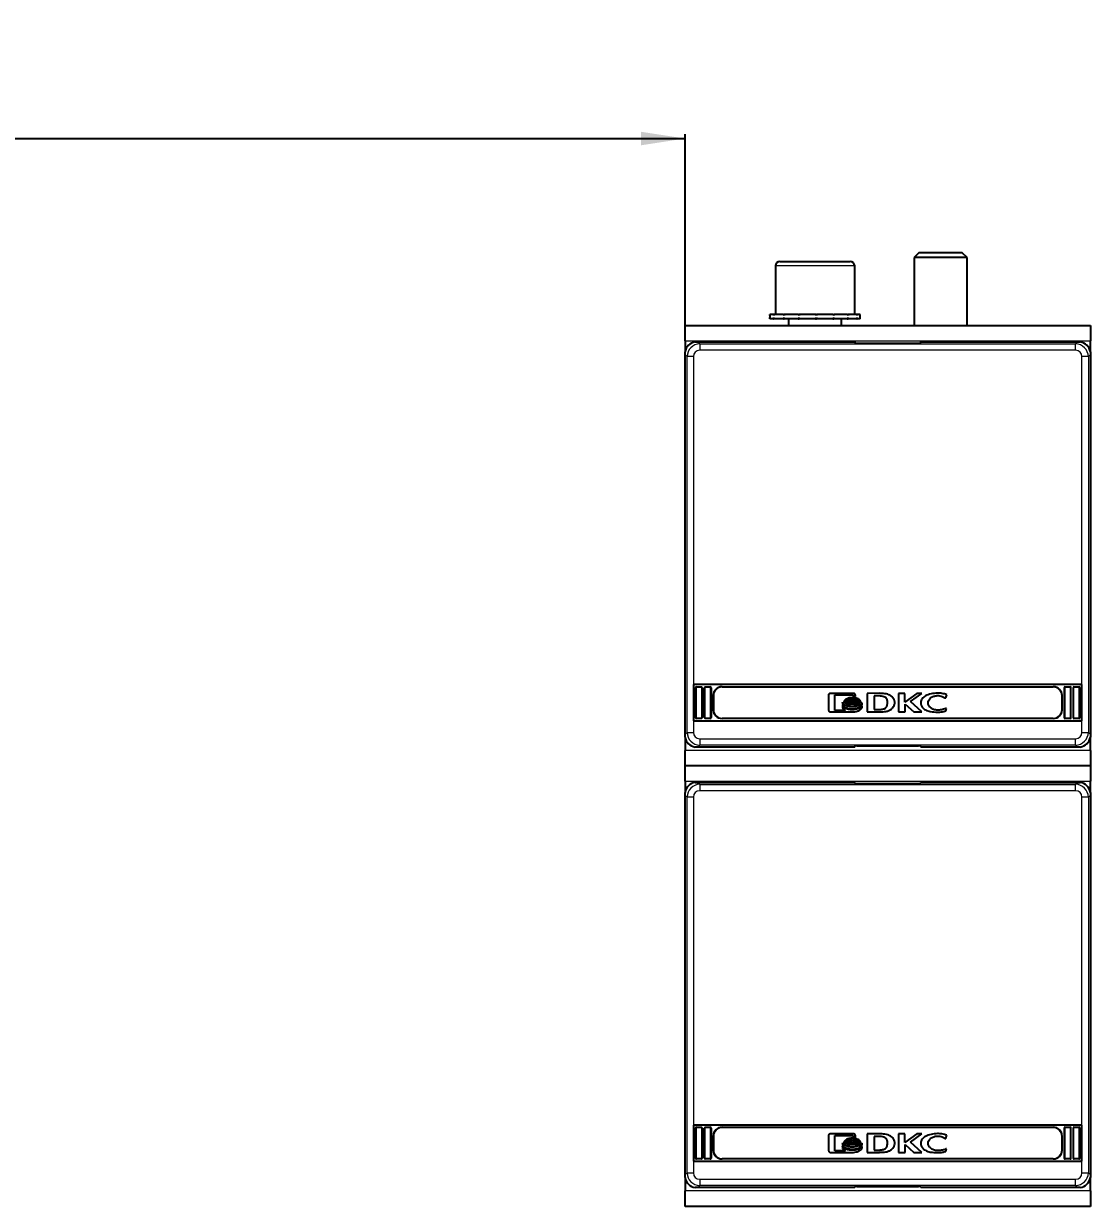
# Model space of a CAD drawing. Header units: millimetres. Extents: x 0 to 1915, y -257 to 598.
# Drawn here: x 421.3 to 663.4, y 289.4 to 557.9 of the extents above; entities that cross this region are included whole.
import ezdxf

# ---------------------------------------------------------------- set-up
doc = ezdxf.new("R2010")
doc.units = ezdxf.units.MM
doc.layers.add('FORMAT', color=7, linetype='Continuous')
doc.styles.add('SLDTEXTSTYLE0', font='TXT', dxfattribs={"width": 0.75})
doc.dimstyles.new('SLDDIMSTYLE0', dxfattribs={"dimtxt": 20, "dimasz": 10, "dimexe": 0, "dimexo": 0.0625, "dimgap": 5, "dimtad": 2, "dimdec": 1, "dimrnd": 1e-09, "dimzin": 12, "dimdsep": 46, "dimtxsty": 'SLDTEXTSTYLE0', "dimsah": 1, "dimcen": 0.09, "dimadec": 0, "dimazin": 3, "dimtfac": 1, "dimtofl": 0, "dimtmove": 0, "dimatfit": 3, "dimfxl": 0, "dimfrac": 2, "dimtolj": 1, "dimtzin": 12, "dimarcsym": 0})

# ---------------------------------------------------------------- blocks, each defined once
blk = doc.blocks.new('_D_2')
at = {"layer": 'FORMAT'}
for p, q in [((155.39, 489.4), (155.39, 532.81)), ((155.39, 531.81), (571.39, 531.81)), ((571.39, 489.4), (571.39, 532.81))]:
    blk.add_line(p, q, dxfattribs=at)
for points in [[(155.39, 531.81), (165.39, 530.27), (165.39, 533.34)], [(571.39, 531.81), (561.39, 533.34), (561.39, 530.27)]]:
    blk.add_solid(points, dxfattribs=at)
at = {"layer": 'FORMAT', "insert": (341.22, 557.59), "char_height": 20, "attachment_point": 1, "style": 'SLDTEXTSTYLE0'}
blk.add_mtext('416', dxfattribs=at)

msp = doc.modelspace()

# ---------------------------------------------------------------- linework, layer by layer
at = {"color": 7, "linetype": 'Continuous', "lineweight": 25}
for p, q in [((624.46, 505.89), (623.39, 504.82)), ((623.39, 504.82), (623.39, 489.39)), ((635.39, 504.82), (623.39, 504.82)), ((634.31, 505.89), (624.46, 505.89)), ((635.39, 504.82), (634.31, 505.89)), ((635.39, 489.39), (635.39, 504.82)), ((591.89, 502.89), (591.89, 491.89)), ((592.89, 503.89), (601.32, 503.89)), ((601.32, 503.89), (608.89, 503.89)), ((609.89, 491.89), (609.89, 502.89)), ((590.64, 491.89), (590.64, 490.89)), ((590.64, 491.89), (590.64, 491.64)), ((591.45, 491.89), (590.64, 491.89)), ((590.64, 491.89), (590.64, 491.89)), ((591.45, 491.89), (591.56, 491.89)), ((591.56, 491.89), (591.56, 491.64)), ((593.71, 491.89), (591.56, 491.89)), ((593.71, 491.89), (593.89, 491.89)), ((593.89, 491.89), (593.89, 491.64)), ((597.06, 491.89), (593.89, 491.89)), ((597.06, 491.89), (597.29, 491.89)), ((597.29, 491.89), (597.29, 491.64)), ((600.99, 491.89), (597.29, 491.89)), ((600.99, 491.89), (601.18, 491.89)), ((600.99, 491.89), (601.07, 491.89)), ((601.19, 491.89), (601.23, 491.89)), ((601.23, 491.89), (601.23, 491.64)), ((604.9, 491.89), (601.23, 491.89)), ((604.9, 491.89), (605.13, 491.89)), ((605.13, 491.89), (605.13, 491.64)), ((608.2, 491.89), (605.13, 491.89)), ((608.2, 491.89), (608.38, 491.89)), ((608.38, 491.89), (608.38, 491.64)), ((610.39, 491.89), (608.38, 491.89)), ((610.39, 491.89), (610.48, 491.89)), ((610.48, 491.89), (610.48, 491.64)), ((611.14, 491.89), (610.48, 491.89)), ((611.14, 490.89), (611.14, 491.89)), ((571.39, 485.89), (571.39, 489.39)), ((571.39, 489.39), (663.39, 489.39)), ((590.64, 490.89), (590.64, 491.14)), ((591.45, 490.89), (590.64, 490.89)), ((590.64, 490.89), (590.64, 490.89)), ((591.45, 490.89), (591.56, 490.89)), ((591.56, 490.89), (591.56, 491.14)), ((593.71, 490.89), (591.56, 490.89)), ((593.71, 490.89), (593.89, 490.89)), ((593.89, 490.89), (593.89, 491.14)), ((597.06, 490.89), (593.89, 490.89)), ((594.89, 490.89), (594.89, 489.39)), ((597.06, 490.89), (597.29, 490.89)), ((597.29, 490.89), (597.29, 491.14)), ((600.99, 490.89), (597.29, 490.89)), ((600.99, 490.89), (601.15, 490.89)), ((601.15, 490.89), (601.23, 490.89)), ((601.23, 490.89), (601.23, 491.14)), ((604.9, 490.89), (601.23, 490.89)), ((604.9, 490.89), (605.13, 490.89)), ((605.13, 490.89), (605.13, 491.14)), ((608.2, 490.89), (605.13, 490.89)), ((606.89, 489.39), (606.89, 490.89)), ((608.2, 490.89), (608.38, 490.89)), ((608.38, 490.89), (608.38, 491.14)), ((610.39, 490.89), (608.38, 490.89)), ((610.39, 490.89), (610.48, 490.89)), ((610.48, 490.89), (610.48, 491.14)), ((611.14, 490.89), (610.48, 490.89)), ((663.39, 489.39), (663.39, 485.89)), ((571.39, 485.89), (571.39, 483.37)), ((571.39, 482.74), (571.39, 483.37)), ((573.66, 485.64), (574.28, 485.64)), ((574.28, 485.64), (609.89, 485.64)), ((609.89, 485.64), (609.89, 485.51)), ((610.39, 485.37), (624.39, 485.37)), ((624.89, 485.51), (624.89, 485.64)), ((624.89, 485.64), (660.49, 485.64)), ((660.49, 485.64), (661.11, 485.64)), ((663.39, 483.37), (663.39, 485.89)), ((663.39, 483.37), (663.39, 482.74)), ((571.39, 396.54), (571.39, 482.74)), ((663.39, 482.74), (663.39, 396.54)), ((661.48, 407.84), (573.29, 407.84)), ((573.29, 407.84), (573.29, 399.64)), ((573.79, 400.34), (573.79, 407.14)), ((573.99, 407.34), (575.09, 407.34)), ((575.29, 407.14), (575.29, 400.34)), ((575.79, 400.34), (575.79, 407.14)), ((575.99, 407.34), (577.09, 407.34)), ((577.29, 407.14), (577.29, 400.34)), ((579.79, 407.34), (654.98, 407.34)), ((609.64, 405.84), (604.39, 405.84)), ((605.37, 405.51), (609.54, 405.51)), ((605.37, 401.97), (605.37, 405.51)), ((609.54, 405.51), (609.54, 405.12)), ((615.53, 405.86), (612.7, 405.84)), ((612.7, 405.84), (612.7, 401.64)), ((621.3, 405.84), (619.81, 405.84)), ((619.81, 405.84), (619.81, 401.64)), ((621.3, 403.87), (621.3, 405.84)), ((623.97, 405.84), (621.3, 403.87)), ((622.56, 403.98), (625.1, 405.84)), ((625.1, 405.84), (623.97, 405.84)), ((630.56, 404.82), (630.81, 405.55)), ((657.48, 407.14), (657.48, 400.34)), ((657.68, 407.34), (658.78, 407.34)), ((658.98, 400.34), (658.98, 407.14)), ((659.48, 407.14), (659.48, 400.34)), ((659.68, 407.34), (660.78, 407.34)), ((660.98, 400.34), (660.98, 407.14)), ((661.48, 399.64), (661.48, 407.84)), ((577.79, 402.14), (577.79, 405.34)), ((603.96, 405.4), (603.96, 402.08)), ((607.11, 403.83), (607.11, 403.38)), ((607.11, 403.11), (607.11, 402.65)), ((609.54, 405.12), (610.07, 405.12)), ((610.07, 405.12), (610.07, 405.4)), ((611.56, 403.27), (611.56, 403.72)), ((611.56, 402.54), (611.56, 403.01)), ((615.32, 405.28), (614.28, 405.26)), ((614.28, 405.26), (614.28, 402.16)), ((621.32, 403.41), (623.33, 401.64)), ((621.32, 401.64), (621.32, 403.41)), ((625.16, 401.64), (622.56, 403.98)), ((630.37, 404.82), (630.56, 404.82)), ((656.98, 402.14), (656.98, 405.34)), ((575.09, 400.14), (573.99, 400.14)), ((577.09, 400.14), (575.99, 400.14)), ((654.98, 400.14), (579.79, 400.14)), ((604.39, 401.64), (609.64, 401.64)), ((607.83, 401.96), (605.37, 401.97)), ((612.7, 401.64), (615.39, 401.65)), ((614.28, 402.16), (615.23, 402.18)), ((615.39, 401.65), (615.4, 401.65)), ((615.4, 401.65), (615.42, 401.65)), ((619.81, 401.64), (621.32, 401.64)), ((623.33, 401.64), (625.16, 401.64)), ((630.55, 401.88), (630.73, 402.42)), ((630.73, 402.42), (630.58, 402.42)), ((658.78, 400.14), (657.68, 400.14)), ((660.78, 400.14), (659.68, 400.14)), ((573.29, 399.64), (661.48, 399.64)), ((571.39, 395.92), (571.39, 396.54)), ((571.39, 395.92), (571.39, 392.89)), ((663.39, 396.54), (663.39, 395.92)), ((663.39, 392.89), (663.39, 395.92)), ((571.39, 389.39), (571.39, 392.89)), ((574.28, 393.64), (573.66, 393.64)), ((609.89, 393.64), (574.28, 393.64)), ((609.89, 393.64), (609.89, 393.78)), ((610.39, 393.91), (624.39, 393.91)), ((624.89, 393.78), (624.89, 393.64)), ((660.49, 393.64), (624.89, 393.64)), ((661.11, 393.64), (660.49, 393.64)), ((663.39, 392.89), (663.39, 389.39)), ((663.39, 389.39), (571.39, 389.39)), ((571.39, 385.89), (571.39, 389.39)), ((663.39, 389.39), (663.39, 385.89)), ((571.39, 385.89), (571.39, 383.37)), ((573.66, 385.64), (574.28, 385.64)), ((574.28, 385.64), (609.89, 385.64)), ((609.89, 385.64), (609.89, 385.51)), ((610.39, 385.37), (624.39, 385.37)), ((624.89, 385.51), (624.89, 385.64)), ((624.89, 385.64), (660.49, 385.64)), ((660.49, 385.64), (661.11, 385.64)), ((663.39, 383.37), (663.39, 385.89)), ((571.39, 382.74), (571.39, 383.37)), ((571.39, 296.54), (571.39, 382.74)), ((663.39, 383.37), (663.39, 382.74)), ((663.39, 382.74), (663.39, 296.54)), ((661.48, 307.84), (573.29, 307.84)), ((573.29, 307.84), (573.29, 299.64)), ((573.79, 300.34), (573.79, 307.14)), ((573.99, 307.34), (575.09, 307.34)), ((575.29, 307.14), (575.29, 300.34)), ((575.79, 300.34), (575.79, 307.14)), ((575.99, 307.34), (577.09, 307.34)), ((577.29, 307.14), (577.29, 300.34)), ((579.79, 307.34), (654.98, 307.34)), ((657.48, 307.14), (657.48, 300.34)), ((657.68, 307.34), (658.78, 307.34)), ((658.98, 300.34), (658.98, 307.14)), ((659.48, 307.14), (659.48, 300.34)), ((659.68, 307.34), (660.78, 307.34)), ((660.98, 300.34), (660.98, 307.14)), ((661.48, 299.64), (661.48, 307.84)), ((577.79, 302.14), (577.79, 305.34)), ((603.96, 305.4), (603.96, 302.08)), ((609.64, 305.84), (604.39, 305.84)), ((605.37, 305.51), (609.54, 305.51)), ((605.37, 301.97), (605.37, 305.51)), ((607.11, 303.83), (607.11, 303.38)), ((609.54, 305.51), (609.54, 305.12)), ((609.54, 305.12), (610.07, 305.12)), ((610.07, 305.12), (610.07, 305.4)), ((611.56, 303.27), (611.56, 303.72)), ((615.53, 305.86), (612.7, 305.84)), ((612.7, 305.84), (612.7, 301.64)), ((615.32, 305.28), (614.28, 305.26)), ((614.28, 305.26), (614.28, 302.16)), ((619.81, 305.84), (619.81, 301.64)), ((621.3, 305.84), (619.81, 305.84)), ((621.3, 303.87), (621.3, 305.84)), ((623.97, 305.84), (621.3, 303.87)), ((621.32, 303.41), (623.33, 301.64)), ((621.32, 301.64), (621.32, 303.41)), ((622.56, 303.98), (625.1, 305.84)), ((625.16, 301.64), (622.56, 303.98)), ((625.1, 305.84), (623.97, 305.84)), ((630.37, 304.82), (630.56, 304.82)), ((630.56, 304.82), (630.81, 305.55)), ((656.98, 302.14), (656.98, 305.34)), ((604.39, 301.64), (609.64, 301.64)), ((607.83, 301.96), (605.37, 301.97)), ((607.11, 303.11), (607.11, 302.65)), ((611.56, 302.54), (611.56, 303.01)), ((612.7, 301.64), (615.39, 301.65)), ((614.28, 302.16), (615.23, 302.18)), ((615.39, 301.65), (615.4, 301.65)), ((615.4, 301.65), (615.42, 301.65)), ((619.81, 301.64), (621.32, 301.64)), ((623.33, 301.64), (625.16, 301.64)), ((630.55, 301.88), (630.73, 302.42)), ((630.73, 302.42), (630.58, 302.42)), ((573.29, 299.64), (661.48, 299.64)), ((575.09, 300.14), (573.99, 300.14)), ((577.09, 300.14), (575.99, 300.14)), ((654.98, 300.14), (579.79, 300.14)), ((658.78, 300.14), (657.68, 300.14)), ((660.78, 300.14), (659.68, 300.14)), ((571.39, 295.92), (571.39, 296.54)), ((571.39, 295.92), (571.39, 292.89)), ((663.39, 296.54), (663.39, 295.92)), ((663.39, 292.89), (663.39, 295.92)), ((571.39, 289.39), (571.39, 292.89)), ((574.28, 293.64), (573.66, 293.64)), ((609.89, 293.64), (574.28, 293.64)), ((609.89, 293.64), (609.89, 293.78)), ((610.39, 293.91), (624.39, 293.91)), ((624.89, 293.78), (624.89, 293.64)), ((660.49, 293.64), (624.89, 293.64)), ((661.11, 293.64), (660.49, 293.64)), ((663.39, 292.89), (663.39, 289.39)), ((663.39, 289.39), (571.39, 289.39))]:
    msp.add_line(p, q, dxfattribs=at)
at = {"color": 8, "linetype": 'Continuous', "lineweight": 18}
for p, q in [((601.38, 502.89), (591.89, 502.89)), ((609.89, 502.89), (601.38, 502.89)), ((571.39, 485.89), (663.39, 485.89)), ((574.28, 485.64), (574.74, 485.19)), ((574.74, 485.19), (574.74, 483.74)), ((574.74, 485.19), (660.04, 485.19)), ((660.04, 483.74), (574.74, 483.74)), ((660.04, 485.19), (660.49, 485.64)), ((660.04, 483.74), (660.04, 485.19)), ((571.84, 482.29), (571.39, 482.74)), ((573.29, 482.29), (571.84, 482.29)), ((571.84, 396.99), (571.84, 482.29)), ((573.29, 482.29), (573.29, 407.84)), ((661.48, 407.84), (661.48, 482.29)), ((662.93, 482.29), (661.48, 482.29)), ((663.39, 482.74), (662.93, 482.29)), ((662.93, 482.29), (662.93, 396.99)), ((573.79, 407.14), (573.89, 407.14)), ((573.79, 400.34), (573.79, 407.14)), ((573.79, 407.14), (573.79, 407.14)), ((573.89, 407.14), (573.89, 400.34)), ((573.99, 407.24), (573.99, 407.34)), ((573.99, 407.34), (575.09, 407.34)), ((573.99, 407.34), (573.99, 407.34)), ((575.09, 407.24), (573.99, 407.24)), ((575.09, 407.24), (575.09, 407.34)), ((575.09, 407.34), (575.09, 407.34)), ((575.19, 400.34), (575.19, 407.14)), ((575.19, 407.14), (575.29, 407.14)), ((575.29, 407.14), (575.29, 400.34)), ((575.29, 407.14), (575.29, 407.14)), ((575.79, 400.34), (575.79, 407.14)), ((575.79, 407.14), (575.89, 407.14)), ((575.79, 407.14), (575.79, 407.14)), ((575.89, 407.14), (575.89, 400.34)), ((575.99, 407.24), (575.99, 407.34)), ((575.99, 407.34), (577.09, 407.34)), ((575.99, 407.34), (575.99, 407.34)), ((577.09, 407.24), (575.99, 407.24)), ((577.09, 407.24), (577.09, 407.34)), ((577.09, 407.34), (577.09, 407.34)), ((577.19, 400.34), (577.19, 407.14)), ((577.19, 407.14), (577.29, 407.14)), ((577.29, 407.14), (577.29, 400.34)), ((577.29, 407.14), (577.29, 407.14)), ((579.79, 407.34), (654.98, 407.34)), ((579.79, 407.24), (579.79, 407.34)), ((579.79, 407.34), (579.79, 407.34)), ((654.98, 407.24), (579.79, 407.24)), ((654.98, 407.34), (654.98, 407.24)), ((654.98, 407.34), (654.98, 407.34)), ((657.49, 407.14), (657.48, 407.14)), ((657.49, 407.14), (657.59, 407.14)), ((657.49, 400.34), (657.49, 407.14)), ((657.59, 407.14), (657.59, 400.34)), ((657.68, 407.34), (657.68, 407.24)), ((657.68, 407.34), (658.78, 407.34)), ((657.68, 407.34), (657.68, 407.34)), ((658.78, 407.24), (657.68, 407.24)), ((658.78, 407.34), (658.78, 407.24)), ((658.78, 407.34), (658.78, 407.34)), ((658.88, 400.34), (658.88, 407.14)), ((658.88, 407.14), (658.98, 407.14)), ((658.98, 407.14), (658.98, 400.34)), ((658.98, 407.14), (658.98, 407.14)), ((659.49, 407.14), (659.48, 407.14)), ((659.49, 400.34), (659.49, 407.14)), ((659.59, 407.14), (659.49, 407.14)), ((659.59, 407.14), (659.59, 400.34)), ((659.68, 407.24), (659.68, 407.34)), ((659.68, 407.34), (660.78, 407.34)), ((659.68, 407.34), (659.68, 407.34)), ((660.78, 407.24), (659.68, 407.24)), ((660.78, 407.24), (660.78, 407.34)), ((660.78, 407.34), (660.78, 407.34)), ((660.88, 400.34), (660.88, 407.14)), ((660.98, 407.14), (660.88, 407.14)), ((660.98, 407.14), (660.98, 400.34)), ((660.98, 407.14), (660.98, 407.14)), ((577.79, 402.14), (577.79, 405.34)), ((577.89, 405.34), (577.79, 405.34)), ((577.79, 405.34), (577.79, 405.34)), ((577.89, 405.34), (577.89, 402.14)), ((656.88, 402.14), (656.88, 405.34)), ((656.98, 405.34), (656.88, 405.34)), ((656.98, 405.34), (656.98, 402.14)), ((656.98, 405.34), (656.98, 405.34)), ((573.79, 400.34), (573.89, 400.34)), ((573.79, 400.34), (573.79, 400.34)), ((573.99, 400.24), (575.09, 400.24)), ((573.99, 400.14), (573.99, 400.24)), ((575.09, 400.14), (573.99, 400.14)), ((573.99, 400.14), (573.99, 400.14)), ((575.09, 400.14), (575.09, 400.24)), ((575.09, 400.14), (575.09, 400.14)), ((575.19, 400.34), (575.29, 400.34)), ((575.29, 400.34), (575.29, 400.34)), ((575.79, 400.34), (575.89, 400.34)), ((575.79, 400.34), (575.79, 400.34)), ((575.99, 400.24), (577.09, 400.24)), ((575.99, 400.14), (575.99, 400.24)), ((577.09, 400.14), (575.99, 400.14)), ((575.99, 400.14), (575.99, 400.14)), ((577.09, 400.14), (577.09, 400.24)), ((577.09, 400.14), (577.09, 400.14)), ((577.19, 400.34), (577.29, 400.34)), ((577.29, 400.34), (577.29, 400.34)), ((577.89, 402.14), (577.79, 402.14)), ((577.79, 402.14), (577.79, 402.14)), ((579.79, 400.24), (654.98, 400.24)), ((579.79, 400.24), (579.79, 400.14)), ((654.98, 400.14), (579.79, 400.14)), ((579.79, 400.14), (579.79, 400.14)), ((654.98, 400.14), (654.98, 400.24)), ((654.98, 400.14), (654.98, 400.14)), ((656.98, 402.14), (656.88, 402.14)), ((656.98, 402.14), (656.98, 402.14)), ((657.48, 400.34), (657.49, 400.34)), ((657.49, 400.34), (657.59, 400.34)), ((657.68, 400.24), (658.78, 400.24)), ((657.68, 400.24), (657.68, 400.14)), ((658.78, 400.14), (657.68, 400.14)), ((657.68, 400.14), (657.68, 400.14)), ((658.78, 400.24), (658.78, 400.14)), ((658.78, 400.14), (658.78, 400.14)), ((658.88, 400.34), (658.98, 400.34)), ((658.98, 400.34), (658.98, 400.34)), ((659.48, 400.34), (659.49, 400.34)), ((659.59, 400.34), (659.49, 400.34)), ((659.68, 400.24), (660.78, 400.24)), ((659.68, 400.14), (659.68, 400.24)), ((660.78, 400.14), (659.68, 400.14)), ((659.68, 400.14), (659.68, 400.14)), ((660.78, 400.14), (660.78, 400.24)), ((660.78, 400.14), (660.78, 400.14)), ((660.98, 400.34), (660.88, 400.34)), ((660.98, 400.34), (660.98, 400.34)), ((573.29, 399.64), (573.29, 396.99)), ((661.48, 396.99), (661.48, 399.64)), ((571.39, 396.54), (571.84, 396.99)), ((571.84, 396.99), (573.29, 396.99)), ((574.74, 395.54), (660.04, 395.54)), ((574.74, 395.54), (574.74, 394.09)), ((660.04, 394.09), (660.04, 395.54)), ((661.48, 396.99), (662.93, 396.99)), ((662.93, 396.99), (663.39, 396.54)), ((663.39, 392.89), (571.39, 392.89)), ((574.74, 394.09), (574.28, 393.64)), ((660.04, 394.09), (574.74, 394.09)), ((660.49, 393.64), (660.04, 394.09)), ((571.39, 385.89), (663.39, 385.89)), ((574.28, 385.64), (574.74, 385.19)), ((574.74, 385.19), (574.74, 383.74)), ((574.74, 385.19), (660.04, 385.19)), ((660.04, 385.19), (660.49, 385.64)), ((660.04, 383.74), (660.04, 385.19)), ((571.84, 382.29), (571.39, 382.74)), ((573.29, 382.29), (571.84, 382.29)), ((571.84, 296.99), (571.84, 382.29)), ((573.29, 382.29), (573.29, 307.84)), ((660.04, 383.74), (574.74, 383.74)), ((661.48, 307.84), (661.48, 382.29)), ((662.93, 382.29), (661.48, 382.29)), ((663.39, 382.74), (662.93, 382.29)), ((662.93, 382.29), (662.93, 296.99)), ((573.79, 307.14), (573.89, 307.14)), ((573.79, 300.34), (573.79, 307.14)), ((573.79, 307.14), (573.79, 307.14)), ((573.89, 307.14), (573.89, 300.34)), ((573.99, 307.24), (573.99, 307.34)), ((573.99, 307.34), (575.09, 307.34)), ((573.99, 307.34), (573.99, 307.34)), ((575.09, 307.24), (573.99, 307.24)), ((575.09, 307.24), (575.09, 307.34)), ((575.09, 307.34), (575.09, 307.34)), ((575.19, 300.34), (575.19, 307.14)), ((575.19, 307.14), (575.29, 307.14)), ((575.29, 307.14), (575.29, 300.34)), ((575.29, 307.14), (575.29, 307.14)), ((575.79, 300.34), (575.79, 307.14)), ((575.79, 307.14), (575.89, 307.14)), ((575.79, 307.14), (575.79, 307.14)), ((575.89, 307.14), (575.89, 300.34)), ((575.99, 307.24), (575.99, 307.34)), ((575.99, 307.34), (577.09, 307.34)), ((575.99, 307.34), (575.99, 307.34)), ((577.09, 307.24), (575.99, 307.24)), ((577.09, 307.24), (577.09, 307.34)), ((577.09, 307.34), (577.09, 307.34)), ((577.19, 300.34), (577.19, 307.14)), ((577.19, 307.14), (577.29, 307.14)), ((577.29, 307.14), (577.29, 300.34)), ((577.29, 307.14), (577.29, 307.14)), ((579.79, 307.34), (654.98, 307.34)), ((579.79, 307.24), (579.79, 307.34)), ((579.79, 307.34), (579.79, 307.34)), ((654.98, 307.24), (579.79, 307.24)), ((654.98, 307.34), (654.98, 307.24)), ((654.98, 307.34), (654.98, 307.34)), ((657.49, 307.14), (657.48, 307.14)), ((657.49, 300.34), (657.49, 307.14)), ((657.49, 307.14), (657.59, 307.14)), ((657.59, 307.14), (657.59, 300.34)), ((657.68, 307.34), (657.68, 307.24)), ((657.68, 307.34), (658.78, 307.34)), ((657.68, 307.34), (657.68, 307.34)), ((658.78, 307.24), (657.68, 307.24)), ((658.78, 307.34), (658.78, 307.24)), ((658.78, 307.34), (658.78, 307.34)), ((658.88, 300.34), (658.88, 307.14)), ((658.88, 307.14), (658.98, 307.14)), ((658.98, 307.14), (658.98, 300.34)), ((658.98, 307.14), (658.98, 307.14)), ((659.49, 307.14), (659.48, 307.14)), ((659.49, 300.34), (659.49, 307.14)), ((659.59, 307.14), (659.49, 307.14)), ((659.59, 307.14), (659.59, 300.34)), ((659.68, 307.24), (659.68, 307.34)), ((659.68, 307.34), (660.78, 307.34)), ((659.68, 307.34), (659.68, 307.34)), ((660.78, 307.24), (659.68, 307.24)), ((660.78, 307.24), (660.78, 307.34)), ((660.78, 307.34), (660.78, 307.34)), ((660.88, 300.34), (660.88, 307.14)), ((660.98, 307.14), (660.88, 307.14)), ((660.98, 307.14), (660.98, 300.34)), ((660.98, 307.14), (660.98, 307.14)), ((577.79, 302.14), (577.79, 305.34)), ((577.89, 305.34), (577.79, 305.34)), ((577.79, 305.34), (577.79, 305.34)), ((577.89, 305.34), (577.89, 302.14)), ((656.88, 302.14), (656.88, 305.34)), ((656.98, 305.34), (656.88, 305.34)), ((656.98, 305.34), (656.98, 302.14)), ((656.98, 305.34), (656.98, 305.34)), ((577.89, 302.14), (577.79, 302.14)), ((577.79, 302.14), (577.79, 302.14)), ((656.98, 302.14), (656.88, 302.14)), ((656.98, 302.14), (656.98, 302.14)), ((573.29, 299.64), (573.29, 296.99)), ((573.79, 300.34), (573.89, 300.34)), ((573.79, 300.34), (573.79, 300.34)), ((573.99, 300.24), (575.09, 300.24)), ((573.99, 300.14), (573.99, 300.24)), ((575.09, 300.14), (573.99, 300.14)), ((573.99, 300.14), (573.99, 300.14)), ((575.09, 300.14), (575.09, 300.24)), ((575.09, 300.14), (575.09, 300.14)), ((575.19, 300.34), (575.29, 300.34)), ((575.29, 300.34), (575.29, 300.34)), ((575.79, 300.34), (575.89, 300.34)), ((575.79, 300.34), (575.79, 300.34)), ((575.99, 300.24), (577.09, 300.24)), ((575.99, 300.14), (575.99, 300.24)), ((577.09, 300.14), (575.99, 300.14)), ((575.99, 300.14), (575.99, 300.14)), ((577.09, 300.14), (577.09, 300.24)), ((577.09, 300.14), (577.09, 300.14)), ((577.19, 300.34), (577.29, 300.34)), ((577.29, 300.34), (577.29, 300.34)), ((579.79, 300.24), (654.98, 300.24)), ((579.79, 300.24), (579.79, 300.14)), ((654.98, 300.14), (579.79, 300.14)), ((579.79, 300.14), (579.79, 300.14)), ((654.98, 300.14), (654.98, 300.24)), ((654.98, 300.14), (654.98, 300.14)), ((657.48, 300.34), (657.49, 300.34)), ((657.49, 300.34), (657.59, 300.34)), ((657.68, 300.24), (658.78, 300.24)), ((657.68, 300.24), (657.68, 300.14)), ((658.78, 300.14), (657.68, 300.14)), ((657.68, 300.14), (657.68, 300.14)), ((658.78, 300.24), (658.78, 300.14)), ((658.78, 300.14), (658.78, 300.14)), ((658.88, 300.34), (658.98, 300.34)), ((658.98, 300.34), (658.98, 300.34)), ((659.48, 300.34), (659.49, 300.34)), ((659.59, 300.34), (659.49, 300.34)), ((659.68, 300.24), (660.78, 300.24)), ((659.68, 300.14), (659.68, 300.24)), ((660.78, 300.14), (659.68, 300.14)), ((659.68, 300.14), (659.68, 300.14)), ((660.78, 300.14), (660.78, 300.24)), ((660.78, 300.14), (660.78, 300.14)), ((660.98, 300.34), (660.88, 300.34)), ((660.98, 300.34), (660.98, 300.34)), ((661.48, 296.99), (661.48, 299.64)), ((571.39, 296.54), (571.84, 296.99)), ((571.84, 296.99), (573.29, 296.99)), ((574.74, 295.54), (660.04, 295.54)), ((574.74, 295.54), (574.74, 294.09)), ((660.04, 294.09), (660.04, 295.54)), ((661.48, 296.99), (662.93, 296.99)), ((662.93, 296.99), (663.39, 296.54)), ((663.39, 292.89), (571.39, 292.89)), ((574.74, 294.09), (574.28, 293.64)), ((660.04, 294.09), (574.74, 294.09)), ((660.49, 293.64), (660.04, 294.09))]:
    msp.add_line(p, q, dxfattribs=at)
at = {"color": 7, "linetype": 'Continuous', "lineweight": 25}
for centre, radius, start, end in [((592.89, 502.89), 1, 90, 180), ((608.89, 502.89), 1, 0, 90), ((573.99, 407.14), 0.2, 90, 180), ((575.09, 407.14), 0.2, 360, 90), ((575.99, 407.14), 0.2, 90, 180), ((577.09, 407.14), 0.2, 0, 90), ((579.79, 405.34), 2, 90, 180), ((654.98, 405.34), 2, 0, 90), ((657.68, 407.14), 0.2, 90, 180), ((658.78, 407.14), 0.2, 360, 90), ((659.68, 407.14), 0.2, 90, 180), ((660.78, 407.14), 0.2, 0, 90), ((573.99, 400.34), 0.2, 180, 270), ((575.09, 400.34), 0.2, 270, 360), ((575.99, 400.34), 0.2, 180, 270), ((577.09, 400.34), 0.2, 270, 0), ((579.79, 402.14), 2, 180, 270), ((654.98, 402.14), 2, 270, 0), ((657.68, 400.34), 0.2, 180, 270), ((658.78, 400.34), 0.2, 270, 360), ((659.68, 400.34), 0.2, 180, 270), ((660.78, 400.34), 0.2, 270, 0), ((573.99, 307.14), 0.2, 90, 180), ((575.09, 307.14), 0.2, 360, 90), ((575.99, 307.14), 0.2, 90, 180), ((577.09, 307.14), 0.2, 0, 90), ((579.79, 305.34), 2, 90, 180), ((654.98, 305.34), 2, 0, 90), ((657.68, 307.14), 0.2, 90, 180), ((658.78, 307.14), 0.2, 360, 90), ((659.68, 307.14), 0.2, 90, 180), ((660.78, 307.14), 0.2, 0, 90), ((579.79, 302.14), 2, 180, 270), ((654.98, 302.14), 2, 270, 0), ((573.99, 300.34), 0.2, 180, 270), ((575.09, 300.34), 0.2, 270, 360), ((575.99, 300.34), 0.2, 180, 270), ((577.09, 300.34), 0.2, 270, 0), ((657.68, 300.34), 0.2, 180, 270), ((658.78, 300.34), 0.2, 270, 360), ((659.68, 300.34), 0.2, 180, 270), ((660.78, 300.34), 0.2, 270, 0)]:
    msp.add_arc(centre, radius, start, end, dxfattribs=at)
at = {"color": 8, "linetype": 'Continuous', "lineweight": 18}
for centre, radius, start, end in [((573.99, 407.14), 0.198, 90, 180), ((573.99, 407.14), 0.0982, 90, 180), ((575.09, 407.14), 0.198, 360, 90), ((575.09, 407.14), 0.0982, 0, 90), ((575.99, 407.14), 0.198, 90, 180), ((575.99, 407.14), 0.0982, 90, 180), ((577.09, 407.14), 0.198, 0, 90), ((577.09, 407.14), 0.0982, 0, 90), ((579.79, 405.34), 2, 90, 180), ((579.79, 405.34), 1.9, 90, 180), ((654.98, 405.34), 2, 0, 90), ((654.98, 405.34), 1.9, 0, 90), ((657.68, 407.14), 0.198, 90, 180), ((657.68, 407.14), 0.0982, 90, 180), ((658.78, 407.14), 0.198, 360, 90), ((658.78, 407.14), 0.0982, 360, 90), ((659.68, 407.14), 0.198, 90, 180), ((659.68, 407.14), 0.0982, 90, 180), ((660.78, 407.14), 0.198, 0, 90), ((660.78, 407.14), 0.0982, 0, 90), ((573.99, 400.34), 0.198, 180, 270), ((573.99, 400.34), 0.0982, 180, 270), ((575.09, 400.34), 0.0982, 270, 0), ((575.09, 400.34), 0.198, 270, 360), ((575.99, 400.34), 0.198, 180, 270), ((575.99, 400.34), 0.0982, 180, 270), ((577.09, 400.34), 0.0982, 270, 0), ((577.09, 400.34), 0.198, 270, 0), ((579.79, 402.14), 2, 180, 270), ((579.79, 402.14), 1.9, 180, 270), ((654.98, 402.14), 1.9, 270, 0), ((654.98, 402.14), 2, 270, 0), ((657.68, 400.34), 0.198, 180, 270), ((657.68, 400.34), 0.0982, 180, 270), ((658.78, 400.34), 0.0982, 270, 360), ((658.78, 400.34), 0.198, 270, 360), ((659.68, 400.34), 0.198, 180, 270), ((659.68, 400.34), 0.0982, 180, 270), ((660.78, 400.34), 0.0982, 270, 0), ((660.78, 400.34), 0.198, 270, 0), ((573.99, 307.14), 0.198, 90, 180), ((573.99, 307.14), 0.0982, 90, 180), ((575.09, 307.14), 0.198, 360, 90), ((575.09, 307.14), 0.0982, 0, 90), ((575.99, 307.14), 0.198, 90, 180), ((575.99, 307.14), 0.0982, 90, 180), ((577.09, 307.14), 0.198, 0, 90), ((577.09, 307.14), 0.0982, 0, 90), ((579.79, 305.34), 2, 90, 180), ((579.79, 305.34), 1.9, 90, 180), ((654.98, 305.34), 2, 0, 90), ((654.98, 305.34), 1.9, 0, 90), ((657.68, 307.14), 0.198, 90, 180), ((657.68, 307.14), 0.0982, 90, 180), ((658.78, 307.14), 0.198, 360, 90), ((658.78, 307.14), 0.0982, 360, 90), ((659.68, 307.14), 0.198, 90, 180), ((659.68, 307.14), 0.0982, 90, 180), ((660.78, 307.14), 0.198, 0, 90), ((660.78, 307.14), 0.0982, 0, 90), ((579.79, 302.14), 2, 180, 270), ((579.79, 302.14), 1.9, 180, 270), ((654.98, 302.14), 1.9, 270, 0), ((654.98, 302.14), 2, 270, 0), ((573.99, 300.34), 0.198, 180, 270), ((573.99, 300.34), 0.0982, 180, 270), ((575.09, 300.34), 0.0982, 270, 0), ((575.09, 300.34), 0.198, 270, 360), ((575.99, 300.34), 0.198, 180, 270), ((575.99, 300.34), 0.0982, 180, 270), ((577.09, 300.34), 0.0982, 270, 0), ((577.09, 300.34), 0.198, 270, 0), ((657.68, 300.34), 0.198, 180, 270), ((657.68, 300.34), 0.0982, 180, 270), ((658.78, 300.34), 0.0982, 270, 360), ((658.78, 300.34), 0.198, 270, 360), ((659.68, 300.34), 0.198, 180, 270), ((659.68, 300.34), 0.0982, 180, 270), ((660.78, 300.34), 0.0982, 270, 0), ((660.78, 300.34), 0.198, 270, 0)]:
    msp.add_arc(centre, radius, start, end, dxfattribs=at)
at = {"color": 7, "linetype": 'Continuous', "lineweight": 25}
for centre, major_axis, ratio, start_param, end_param in [((574.44, 482.59), (2.27, -2.27), 0.935113, 2.575748, 3.707437), ((610.39, 485.51), (0.5, 0), 0.267949, 3.141593, 4.712389), ((624.39, 485.51), (0.5, 0), 0.267949, 4.712389, 6.283185), ((660.33, 482.59), (-2.27, -2.27), 0.935113, 2.575748, 3.707437), ((574.44, 396.69), (2.27, 2.27), 0.935113, 2.575748, 3.707437), ((660.33, 396.69), (-2.27, 2.27), 0.935113, 2.575748, 3.707437), ((610.39, 393.78), (0.5, 0), 0.267949, 1.570796, 3.141593), ((624.39, 393.78), (0.5, 0), 0.267949, 0, 1.570796), ((574.44, 382.59), (2.27, -2.27), 0.935113, 2.575748, 3.707437), ((610.39, 385.51), (0.5, 0), 0.267949, 3.141593, 4.712389), ((624.39, 385.51), (0.5, 0), 0.267949, 4.712389, 6.283185), ((660.33, 382.59), (-2.27, -2.27), 0.935113, 2.575748, 3.707437), ((574.44, 296.69), (2.27, 2.27), 0.935113, 2.575748, 3.707437), ((660.33, 296.69), (-2.27, 2.27), 0.935113, 2.575748, 3.707437), ((610.39, 293.78), (0.5, 0), 0.267949, 1.570796, 3.141593), ((624.39, 293.78), (0.5, 0), 0.267949, 0, 1.570796)]:
    msp.add_ellipse(centre, major_axis=major_axis, ratio=ratio, start_param=start_param, end_param=end_param, dxfattribs=at)
at = {"color": 8, "linetype": 'Continuous', "lineweight": 18}
for centre, major_axis, ratio, start_param, end_param in [((574.84, 482.19), (2.13, -2.13), 0.997754, 2.389713, 3.893472), ((574.84, 482.19), (1.13, -1.13), 0.935113, 2.389713, 3.893472), ((659.93, 482.19), (2.13, 2.13), 0.997754, 5.531306, 7.035065), ((659.93, 482.19), (-1.13, -1.13), 0.935113, 2.389713, 3.893472), ((574.84, 397.1), (2.13, 2.13), 0.997754, 2.389713, 3.893472), ((574.84, 397.1), (1.13, 1.13), 0.935113, 2.389713, 3.893472), ((659.93, 397.1), (-1.13, 1.13), 0.935113, 2.389713, 3.893472), ((659.93, 397.1), (-2.13, 2.13), 0.997754, 2.389713, 3.893472), ((574.84, 382.19), (2.13, -2.13), 0.997754, 2.389713, 3.893472), ((659.93, 382.19), (2.13, 2.13), 0.997754, 5.531306, 7.035065), ((574.84, 382.19), (1.13, -1.13), 0.935113, 2.389713, 3.893472), ((659.93, 382.19), (-1.13, -1.13), 0.935113, 2.389713, 3.893472), ((574.84, 297.1), (2.13, 2.13), 0.997754, 2.389713, 3.893472), ((574.84, 297.1), (1.13, 1.13), 0.935113, 2.389713, 3.893472), ((659.93, 297.1), (-1.13, 1.13), 0.935113, 2.389713, 3.893472), ((659.93, 297.1), (-2.13, 2.13), 0.997754, 2.389713, 3.893472)]:
    msp.add_ellipse(centre, major_axis=major_axis, ratio=ratio, start_param=start_param, end_param=end_param, dxfattribs=at)
at = {"color": 7, "linetype": 'Continuous', "lineweight": 25}
for points, knots in [([(590.64, 491.64), (590.64, 491.68), (590.64, 491.75), (590.64, 491.83), (590.64, 491.87), (590.64, 491.89)], [0, 0, 0, 0, 0.499981, 0.749988, 1, 1, 1, 1]), ([(591.56, 491.64), (591.54, 491.68), (591.51, 491.75), (591.48, 491.83), (591.46, 491.87), (591.45, 491.89)], [0, 0, 0, 0, 0.499981, 0.749988, 1, 1, 1, 1]), ([(593.89, 491.64), (593.86, 491.68), (593.81, 491.75), (593.75, 491.83), (593.72, 491.87), (593.71, 491.89)], [0, 0, 0, 0, 0.499981, 0.749988, 1, 1, 1, 1]), ([(597.29, 491.64), (597.25, 491.68), (597.19, 491.75), (597.11, 491.83), (597.07, 491.87), (597.06, 491.89)], [0, 0, 0, 0, 0.499981, 0.749988, 1, 1, 1, 1]), ([(601.23, 491.64), (601.19, 491.68), (601.13, 491.75), (601.05, 491.83), (601.01, 491.87), (600.99, 491.89)], [0, 0, 0, 0, 0.499981, 0.749988, 1, 1, 1, 1]), ([(601.23, 491.64), (601.22, 491.71), (601.19, 491.84), (601.16, 491.88), (601.15, 491.89)], [0, 0, 0, 0, 0.5617942, 1, 1, 1, 1]), ([(605.13, 491.64), (605.09, 491.68), (605.03, 491.75), (604.96, 491.83), (604.92, 491.87), (604.9, 491.89)], [0, 0, 0, 0, 0.499981, 0.749988, 1, 1, 1, 1]), ([(608.38, 491.64), (608.35, 491.68), (608.3, 491.75), (608.25, 491.83), (608.22, 491.87), (608.2, 491.89)], [0, 0, 0, 0, 0.499981, 0.749988, 1, 1, 1, 1]), ([(610.48, 491.64), (610.47, 491.68), (610.45, 491.75), (610.42, 491.83), (610.4, 491.87), (610.39, 491.89)], [0, 0, 0, 0, 0.4999808, 0.7499881, 1, 1, 1, 1]), ([(590.64, 490.89), (590.64, 490.91), (590.64, 490.95), (590.64, 491.04), (590.64, 491.1), (590.64, 491.14)], [0, 0, 0, 0, 0.25014, 0.50028, 1, 1, 1, 1]), ([(591.45, 490.89), (591.46, 490.91), (591.48, 490.95), (591.51, 491.04), (591.54, 491.1), (591.56, 491.14)], [0, 0, 0, 0, 0.25014, 0.50028, 1, 1, 1, 1]), ([(593.71, 490.89), (593.72, 490.91), (593.75, 490.95), (593.81, 491.04), (593.86, 491.1), (593.89, 491.14)], [0, 0, 0, 0, 0.2501401, 0.5002802, 1, 1, 1, 1]), ([(597.06, 490.89), (597.07, 490.91), (597.11, 490.95), (597.19, 491.04), (597.25, 491.1), (597.29, 491.14)], [0, 0, 0, 0, 0.25014, 0.50028, 1, 1, 1, 1]), ([(600.99, 490.89), (601.01, 490.91), (601.05, 490.95), (601.13, 491.04), (601.19, 491.1), (601.23, 491.14)], [0, 0, 0, 0, 0.25014, 0.50028, 1, 1, 1, 1]), ([(601.23, 491.14), (601.22, 491.07), (601.19, 490.94), (601.16, 490.91), (601.15, 490.89)], [0, 0, 0, 0, 0.561794, 1, 1, 1, 1]), ([(604.9, 490.89), (604.92, 490.91), (604.96, 490.95), (605.03, 491.04), (605.09, 491.1), (605.13, 491.14)], [0, 0, 0, 0, 0.25014, 0.50028, 1, 1, 1, 1]), ([(608.2, 490.89), (608.22, 490.91), (608.25, 490.95), (608.3, 491.04), (608.35, 491.1), (608.38, 491.14)], [0, 0, 0, 0, 0.25014, 0.50028, 1, 1, 1, 1]), ([(610.39, 490.89), (610.4, 490.91), (610.42, 490.95), (610.45, 491.04), (610.47, 491.1), (610.48, 491.14)], [0, 0, 0, 0, 0.2501401, 0.5002802, 1, 1, 1, 1]), ([(604.39, 405.84), (604.33, 405.83), (604.2, 405.82), (604.06, 405.7), (603.97, 405.56), (603.96, 405.45), (603.96, 405.4)], [0, 0, 0, 0, 0.2813032, 0.555629, 0.7738783, 1, 1, 1, 1]), ([(610.07, 405.4), (610.06, 405.47), (610.05, 405.6), (609.93, 405.74), (609.79, 405.83), (609.69, 405.84), (609.64, 405.84)], [0, 0, 0, 0, 0.285248, 0.560563, 0.777151, 1, 1, 1, 1]), ([(617.89, 405.42), (617.74, 405.5), (617.38, 405.67), (616.58, 405.82), (615.94, 405.84), (615.53, 405.86)], [0, 0, 0, 0, 0.216742, 0.489643, 1, 1, 1, 1]), ([(628.7, 405.9), (628.2, 405.87), (627.27, 405.81), (626.05, 405.37), (625.28, 404.8), (624.94, 404.24), (624.9, 403.94), (624.89, 403.8)], [0, 0, 0, 0, 0.315674, 0.58952, 0.813199, 0.909026, 1, 1, 1, 1]), ([(630.81, 405.55), (630.44, 405.66), (629.75, 405.86), (629.04, 405.89), (628.7, 405.9)], [0, 0, 0, 0, 0.5368, 1, 1, 1, 1]), ([(609.36, 402.83), (609.06, 402.84), (608.51, 402.87), (607.83, 403.12), (607.34, 403.43), (607.18, 403.7), (607.11, 403.83)], [0, 0, 0, 0, 0.341641, 0.638783, 0.834973, 1, 1, 1, 1]), ([(607.11, 403.38), (607.17, 403.27), (607.29, 403.04), (607.63, 402.79), (608.3, 402.46), (608.91, 402.41), (609.36, 402.38)], [0, 0, 0, 0, 0.13872, 0.298957, 0.48357, 1, 1, 1, 1]), ([(609.36, 402.11), (609.06, 402.13), (608.51, 402.16), (607.83, 402.4), (607.34, 402.71), (607.18, 402.99), (607.11, 403.11)], [0, 0, 0, 0, 0.34171, 0.638876, 0.835038, 1, 1, 1, 1]), ([(609.36, 404.89), (609.11, 404.87), (608.64, 404.84), (608.06, 404.61), (607.64, 404.32), (607.49, 404.07), (607.42, 403.96)], [0, 0, 0, 0, 0.32886, 0.6213684, 0.8224445, 1, 1, 1, 1]), ([(607.42, 403.96), (607.44, 403.92), (607.46, 403.86), (607.5, 403.81), (607.51, 403.78)], [0, 0, 0, 0, 0.556647, 1, 1, 1, 1]), ([(607.51, 403.78), (607.62, 403.9), (607.85, 404.17), (608.49, 404.47), (609.02, 404.52), (609.36, 404.55)], [0, 0, 0, 0, 0.235625, 0.507433, 1, 1, 1, 1]), ([(609.36, 404.35), (608.96, 404.31), (608.43, 404.26), (607.86, 403.94), (607.68, 403.77), (607.59, 403.68)], [0, 0, 0, 0, 0.607099, 0.813781, 1, 1, 1, 1]), ([(607.59, 403.68), (607.62, 403.65), (607.68, 403.59), (607.74, 403.54), (607.77, 403.52)], [0, 0, 0, 0, 0.548878, 1, 1, 1, 1]), ([(607.77, 403.52), (608.03, 403.67), (608.52, 403.96), (609.09, 403.99), (609.36, 404.01)], [0, 0, 0, 0, 0.521089, 1, 1, 1, 1]), ([(609.36, 403.79), (609.06, 403.77), (608.56, 403.74), (608.12, 403.51), (607.93, 403.42)], [0, 0, 0, 0, 0.591571, 1, 1, 1, 1]), ([(607.93, 403.42), (608, 403.38), (608.12, 403.32), (608.25, 403.28), (608.31, 403.26)], [0, 0, 0, 0, 0.541848, 1, 1, 1, 1]), ([(608.31, 403.26), (608.49, 403.32), (608.84, 403.43), (609.19, 403.44), (609.36, 403.45)], [0, 0, 0, 0, 0.540329, 1, 1, 1, 1]), ([(611.31, 403.92), (611.26, 404.02), (611.15, 404.24), (610.85, 404.49), (610.28, 404.8), (609.75, 404.85), (609.36, 404.89)], [0, 0, 0, 0, 0.149079, 0.314363, 0.498773, 1, 1, 1, 1]), ([(609.36, 404.55), (609.58, 404.54), (610.01, 404.51), (610.55, 404.32), (610.96, 404.08), (611.13, 403.87), (611.21, 403.77)], [0, 0, 0, 0, 0.322978, 0.614423, 0.818337, 1, 1, 1, 1]), ([(611.13, 403.67), (611.02, 403.78), (610.78, 404.01), (610.17, 404.28), (609.68, 404.32), (609.36, 404.35)], [0, 0, 0, 0, 0.239541, 0.512395, 1, 1, 1, 1]), ([(609.36, 404.01), (609.7, 403.98), (610.27, 403.94), (610.75, 403.64), (610.94, 403.52)], [0, 0, 0, 0, 0.598426, 1, 1, 1, 1]), ([(610.78, 403.42), (610.54, 403.53), (610.09, 403.75), (609.59, 403.78), (609.36, 403.79)], [0, 0, 0, 0, 0.5283954, 1, 1, 1, 1]), ([(611.56, 403.72), (611.49, 403.63), (611.35, 403.42), (611.01, 403.19), (610.36, 402.9), (609.78, 402.86), (609.36, 402.83)], [0, 0, 0, 0, 0.141525, 0.304329, 0.489562, 1, 1, 1, 1]), ([(609.36, 403.45), (609.56, 403.44), (609.92, 403.42), (610.26, 403.31), (610.4, 403.26)], [0, 0, 0, 0, 0.579402, 1, 1, 1, 1]), ([(609.36, 402.38), (609.64, 402.39), (610.16, 402.42), (610.81, 402.64), (611.3, 402.91), (611.48, 403.16), (611.56, 403.27)], [0, 0, 0, 0, 0.33644, 0.632575, 0.831337, 1, 1, 1, 1]), ([(611.56, 403.01), (611.49, 402.91), (611.35, 402.71), (611.01, 402.48), (610.36, 402.19), (609.78, 402.14), (609.36, 402.11)], [0, 0, 0, 0, 0.141571, 0.304387, 0.489612, 1, 1, 1, 1]), ([(610.4, 403.26), (610.47, 403.29), (610.6, 403.33), (610.73, 403.39), (610.78, 403.42)], [0, 0, 0, 0, 0.5753959, 1, 1, 1, 1]), ([(610.94, 403.52), (610.98, 403.54), (611.05, 403.59), (611.11, 403.65), (611.13, 403.67)], [0, 0, 0, 0, 0.569699, 1, 1, 1, 1]), ([(611.21, 403.77), (611.23, 403.8), (611.27, 403.84), (611.3, 403.9), (611.31, 403.92)], [0, 0, 0, 0, 0.5646322, 1, 1, 1, 1]), ([(615.23, 402.18), (615.51, 402.18), (616.02, 402.19), (616.63, 402.35), (617, 402.62), (617.19, 402.91), (617.31, 403.3), (617.32, 403.59), (617.33, 403.75)], [0, 0, 0, 0, 0.274676, 0.503042, 0.607381, 0.716579, 0.843412, 1, 1, 1, 1]), ([(615.98, 405.22), (615.85, 405.23), (615.63, 405.26), (615.41, 405.27), (615.32, 405.28)], [0, 0, 0, 0, 0.586635, 1, 1, 1, 1]), ([(617.33, 403.75), (617.32, 403.88), (617.32, 404.12), (617.25, 404.45), (617.12, 404.71), (616.89, 404.94), (616.49, 405.11), (616.16, 405.18), (615.98, 405.22)], [0, 0, 0, 0, 0.176808, 0.319231, 0.43938, 0.552395, 0.749205, 1, 1, 1, 1]), ([(617.17, 401.79), (617.39, 401.86), (617.81, 401.99), (618.34, 402.35), (618.74, 402.81), (618.97, 403.33), (619.03, 403.89), (618.87, 404.47), (618.49, 405.01), (618.1, 405.28), (617.89, 405.42)], [0, 0, 0, 0, 0.138091, 0.265455, 0.384013, 0.496103, 0.605759, 0.71979, 0.847662, 1, 1, 1, 1]), ([(624.89, 403.8), (624.91, 403.58), (624.94, 403.14), (625.32, 402.53), (626.04, 402), (627.2, 401.64), (628.14, 401.6), (628.69, 401.59)], [0, 0, 0, 0, 0.130532, 0.266031, 0.423997, 0.666819, 1, 1, 1, 1]), ([(626.56, 403.7), (626.58, 403.86), (626.62, 404.2), (626.92, 404.64), (627.38, 405.02), (628, 405.29), (628.49, 405.33), (628.74, 405.35)], [0, 0, 0, 0, 0.165415, 0.334737, 0.516014, 0.747902, 1, 1, 1, 1]), ([(628.74, 402.04), (628.42, 402.07), (627.81, 402.13), (627.1, 402.55), (626.65, 403.1), (626.59, 403.5), (626.56, 403.7)], [0, 0, 0, 0, 0.3174553, 0.6020501, 0.8050401, 1, 1, 1, 1]), ([(628.74, 405.35), (629.08, 405.32), (629.67, 405.27), (630.16, 404.95), (630.37, 404.82)], [0, 0, 0, 0, 0.579608, 1, 1, 1, 1]), ([(603.96, 402.08), (603.97, 402.01), (603.98, 401.89), (604.1, 401.74), (604.24, 401.65), (604.34, 401.64), (604.39, 401.64)], [0, 0, 0, 0, 0.285197, 0.560428, 0.777044, 1, 1, 1, 1]), ([(607.11, 402.65), (607.14, 402.57), (607.22, 402.41), (607.46, 402.17), (607.69, 402.04), (607.83, 401.96)], [0, 0, 0, 0, 0.244932, 0.514807, 1, 1, 1, 1]), ([(609.64, 401.64), (609.85, 401.66), (610.29, 401.71), (610.84, 401.95), (611.3, 402.21), (611.48, 402.44), (611.56, 402.54)], [0, 0, 0, 0, 0.289383, 0.600301, 0.822929, 1, 1, 1, 1]), ([(615.42, 401.65), (615.52, 401.66), (615.75, 401.66), (615.97, 401.67), (616.08, 401.67)], [0, 0, 0, 0, 0.486421, 1, 1, 1, 1]), ([(616.08, 401.67), (616.28, 401.68), (616.65, 401.7), (617.01, 401.76), (617.17, 401.79)], [0, 0, 0, 0, 0.55183, 1, 1, 1, 1]), ([(628.69, 401.59), (629.05, 401.6), (629.68, 401.63), (630.29, 401.8), (630.55, 401.88)], [0, 0, 0, 0, 0.5776526, 1, 1, 1, 1]), ([(630.58, 402.42), (630.25, 402.3), (629.66, 402.08), (629.03, 402.05), (628.74, 402.04)], [0, 0, 0, 0, 0.547643, 1, 1, 1, 1]), ([(604.39, 305.84), (604.33, 305.83), (604.2, 305.82), (604.06, 305.7), (603.97, 305.56), (603.96, 305.45), (603.96, 305.4)], [0, 0, 0, 0, 0.281303, 0.555629, 0.773878, 1, 1, 1, 1]), ([(609.36, 302.83), (609.06, 302.84), (608.51, 302.87), (607.83, 303.12), (607.34, 303.43), (607.18, 303.7), (607.11, 303.83)], [0, 0, 0, 0, 0.341641, 0.638783, 0.834973, 1, 1, 1, 1]), ([(609.36, 304.89), (609.11, 304.87), (608.64, 304.84), (608.06, 304.61), (607.64, 304.32), (607.49, 304.07), (607.42, 303.96)], [0, 0, 0, 0, 0.32886, 0.6213684, 0.8224445, 1, 1, 1, 1]), ([(607.42, 303.96), (607.44, 303.92), (607.46, 303.86), (607.5, 303.81), (607.51, 303.78)], [0, 0, 0, 0, 0.556647, 1, 1, 1, 1]), ([(607.51, 303.78), (607.62, 303.9), (607.85, 304.17), (608.49, 304.47), (609.02, 304.52), (609.36, 304.55)], [0, 0, 0, 0, 0.235625, 0.507433, 1, 1, 1, 1]), ([(609.36, 304.35), (608.96, 304.31), (608.43, 304.26), (607.86, 303.94), (607.68, 303.77), (607.59, 303.68)], [0, 0, 0, 0, 0.607099, 0.813781, 1, 1, 1, 1]), ([(607.59, 303.68), (607.62, 303.65), (607.68, 303.59), (607.74, 303.54), (607.77, 303.52)], [0, 0, 0, 0, 0.548878, 1, 1, 1, 1]), ([(607.77, 303.52), (608.03, 303.67), (608.52, 303.96), (609.09, 303.99), (609.36, 304.01)], [0, 0, 0, 0, 0.521089, 1, 1, 1, 1]), ([(609.36, 303.79), (609.06, 303.77), (608.56, 303.74), (608.12, 303.51), (607.93, 303.42)], [0, 0, 0, 0, 0.591571, 1, 1, 1, 1]), ([(607.93, 303.42), (608, 303.38), (608.12, 303.32), (608.25, 303.28), (608.31, 303.26)], [0, 0, 0, 0, 0.541848, 1, 1, 1, 1]), ([(608.31, 303.26), (608.49, 303.32), (608.84, 303.43), (609.19, 303.44), (609.36, 303.45)], [0, 0, 0, 0, 0.540329, 1, 1, 1, 1]), ([(611.31, 303.92), (611.26, 304.02), (611.15, 304.24), (610.85, 304.49), (610.28, 304.8), (609.75, 304.85), (609.36, 304.89)], [0, 0, 0, 0, 0.149079, 0.314363, 0.498773, 1, 1, 1, 1]), ([(609.36, 304.55), (609.58, 304.54), (610.01, 304.51), (610.55, 304.32), (610.96, 304.08), (611.13, 303.87), (611.21, 303.77)], [0, 0, 0, 0, 0.322978, 0.614423, 0.818337, 1, 1, 1, 1]), ([(611.13, 303.67), (611.02, 303.78), (610.78, 304.01), (610.17, 304.28), (609.68, 304.32), (609.36, 304.35)], [0, 0, 0, 0, 0.239541, 0.512395, 1, 1, 1, 1]), ([(609.36, 304.01), (609.7, 303.98), (610.27, 303.94), (610.75, 303.64), (610.94, 303.52)], [0, 0, 0, 0, 0.598426, 1, 1, 1, 1]), ([(610.78, 303.42), (610.54, 303.53), (610.09, 303.75), (609.59, 303.78), (609.36, 303.79)], [0, 0, 0, 0, 0.528395, 1, 1, 1, 1]), ([(611.56, 303.72), (611.49, 303.63), (611.35, 303.42), (611.01, 303.19), (610.36, 302.9), (609.78, 302.86), (609.36, 302.83)], [0, 0, 0, 0, 0.141525, 0.304329, 0.489562, 1, 1, 1, 1]), ([(609.36, 303.45), (609.56, 303.44), (609.92, 303.42), (610.26, 303.31), (610.4, 303.26)], [0, 0, 0, 0, 0.579402, 1, 1, 1, 1]), ([(610.07, 305.4), (610.06, 305.47), (610.05, 305.6), (609.93, 305.74), (609.79, 305.83), (609.69, 305.84), (609.64, 305.84)], [0, 0, 0, 0, 0.285248, 0.560563, 0.777151, 1, 1, 1, 1]), ([(610.4, 303.26), (610.47, 303.29), (610.6, 303.33), (610.73, 303.39), (610.78, 303.42)], [0, 0, 0, 0, 0.575396, 1, 1, 1, 1]), ([(610.94, 303.52), (610.98, 303.54), (611.05, 303.59), (611.11, 303.65), (611.13, 303.67)], [0, 0, 0, 0, 0.569699, 1, 1, 1, 1]), ([(611.21, 303.77), (611.23, 303.8), (611.27, 303.84), (611.3, 303.9), (611.31, 303.92)], [0, 0, 0, 0, 0.564632, 1, 1, 1, 1]), ([(615.23, 302.18), (615.51, 302.18), (616.02, 302.19), (616.63, 302.35), (617, 302.62), (617.19, 302.91), (617.31, 303.3), (617.32, 303.59), (617.33, 303.75)], [0, 0, 0, 0, 0.274676, 0.503042, 0.607381, 0.716579, 0.843412, 1, 1, 1, 1]), ([(615.98, 305.22), (615.85, 305.23), (615.63, 305.26), (615.41, 305.27), (615.32, 305.28)], [0, 0, 0, 0, 0.586635, 1, 1, 1, 1]), ([(617.89, 305.42), (617.74, 305.5), (617.38, 305.67), (616.58, 305.82), (615.94, 305.84), (615.53, 305.86)], [0, 0, 0, 0, 0.2167419, 0.4896426, 1, 1, 1, 1]), ([(617.33, 303.75), (617.32, 303.88), (617.32, 304.12), (617.25, 304.45), (617.12, 304.71), (616.89, 304.94), (616.49, 305.11), (616.16, 305.18), (615.98, 305.22)], [0, 0, 0, 0, 0.176808, 0.319231, 0.43938, 0.552395, 0.749205, 1, 1, 1, 1]), ([(617.17, 301.79), (617.39, 301.86), (617.81, 301.99), (618.34, 302.35), (618.74, 302.81), (618.97, 303.33), (619.03, 303.89), (618.87, 304.47), (618.49, 305.01), (618.1, 305.28), (617.89, 305.42)], [0, 0, 0, 0, 0.138091, 0.265455, 0.384013, 0.496103, 0.605759, 0.71979, 0.847662, 1, 1, 1, 1]), ([(628.7, 305.9), (628.2, 305.87), (627.27, 305.81), (626.05, 305.37), (625.28, 304.8), (624.94, 304.24), (624.9, 303.94), (624.89, 303.8)], [0, 0, 0, 0, 0.3156741, 0.5895198, 0.8131992, 0.9090264, 1, 1, 1, 1]), ([(624.89, 303.8), (624.91, 303.58), (624.94, 303.14), (625.32, 302.53), (626.04, 302), (627.2, 301.64), (628.14, 301.6), (628.69, 301.59)], [0, 0, 0, 0, 0.130532, 0.266031, 0.423997, 0.666819, 1, 1, 1, 1]), ([(626.56, 303.7), (626.58, 303.86), (626.62, 304.2), (626.92, 304.64), (627.38, 305.02), (628, 305.29), (628.49, 305.33), (628.74, 305.35)], [0, 0, 0, 0, 0.165415, 0.334737, 0.516014, 0.747902, 1, 1, 1, 1]), ([(628.74, 302.04), (628.42, 302.07), (627.81, 302.13), (627.1, 302.55), (626.65, 303.1), (626.59, 303.5), (626.56, 303.7)], [0, 0, 0, 0, 0.317455, 0.60205, 0.80504, 1, 1, 1, 1]), ([(630.81, 305.55), (630.44, 305.66), (629.75, 305.86), (629.04, 305.89), (628.7, 305.9)], [0, 0, 0, 0, 0.5368, 1, 1, 1, 1]), ([(628.74, 305.35), (629.08, 305.32), (629.67, 305.27), (630.16, 304.95), (630.37, 304.82)], [0, 0, 0, 0, 0.5796082, 1, 1, 1, 1]), ([(603.96, 302.08), (603.97, 302.01), (603.98, 301.89), (604.1, 301.74), (604.24, 301.65), (604.34, 301.64), (604.39, 301.64)], [0, 0, 0, 0, 0.285197, 0.560428, 0.777044, 1, 1, 1, 1]), ([(607.11, 303.38), (607.17, 303.27), (607.29, 303.04), (607.63, 302.79), (608.3, 302.46), (608.91, 302.41), (609.36, 302.38)], [0, 0, 0, 0, 0.1387199, 0.2989569, 0.4835699, 1, 1, 1, 1]), ([(609.36, 302.11), (609.06, 302.13), (608.51, 302.16), (607.83, 302.4), (607.34, 302.71), (607.18, 302.99), (607.11, 303.11)], [0, 0, 0, 0, 0.34171, 0.638876, 0.835038, 1, 1, 1, 1]), ([(607.11, 302.65), (607.14, 302.57), (607.22, 302.41), (607.46, 302.17), (607.69, 302.04), (607.83, 301.96)], [0, 0, 0, 0, 0.244932, 0.514807, 1, 1, 1, 1]), ([(609.36, 302.38), (609.64, 302.39), (610.16, 302.42), (610.81, 302.64), (611.3, 302.91), (611.48, 303.16), (611.56, 303.27)], [0, 0, 0, 0, 0.33644, 0.632575, 0.831337, 1, 1, 1, 1]), ([(611.56, 303.01), (611.49, 302.91), (611.35, 302.71), (611.01, 302.48), (610.36, 302.19), (609.78, 302.14), (609.36, 302.11)], [0, 0, 0, 0, 0.141571, 0.304387, 0.489612, 1, 1, 1, 1]), ([(609.64, 301.64), (609.85, 301.66), (610.29, 301.71), (610.84, 301.95), (611.3, 302.21), (611.48, 302.44), (611.56, 302.54)], [0, 0, 0, 0, 0.289383, 0.600301, 0.822929, 1, 1, 1, 1]), ([(615.42, 301.65), (615.52, 301.66), (615.75, 301.66), (615.97, 301.67), (616.08, 301.67)], [0, 0, 0, 0, 0.486421, 1, 1, 1, 1]), ([(616.08, 301.67), (616.28, 301.68), (616.65, 301.7), (617.01, 301.76), (617.17, 301.79)], [0, 0, 0, 0, 0.55183, 1, 1, 1, 1]), ([(628.69, 301.59), (629.05, 301.6), (629.68, 301.63), (630.29, 301.8), (630.55, 301.88)], [0, 0, 0, 0, 0.577653, 1, 1, 1, 1]), ([(630.58, 302.42), (630.25, 302.3), (629.66, 302.08), (629.03, 302.05), (628.74, 302.04)], [0, 0, 0, 0, 0.547643, 1, 1, 1, 1])]:
    msp.add_open_spline(points, degree=3, knots=knots, dxfattribs=at)

# ---------------------------------------------------------------- dimensions: what is measured, and where the dimension line sits
at = {"layer": 'FORMAT'}
dim = msp.add_linear_dim(base=(571.39, 531.81), p1=(155.39, 489.39), p2=(571.39, 489.39), angle=0, dimstyle='SLDDIMSTYLE0', dxfattribs=at)
dim.commit()
dim.dimension.update_dxf_attribs({"geometry": '_D_2', "text_midpoint": (363.39, 531.81), "dimtype": 160})

doc.saveas('drawing.dxf')
